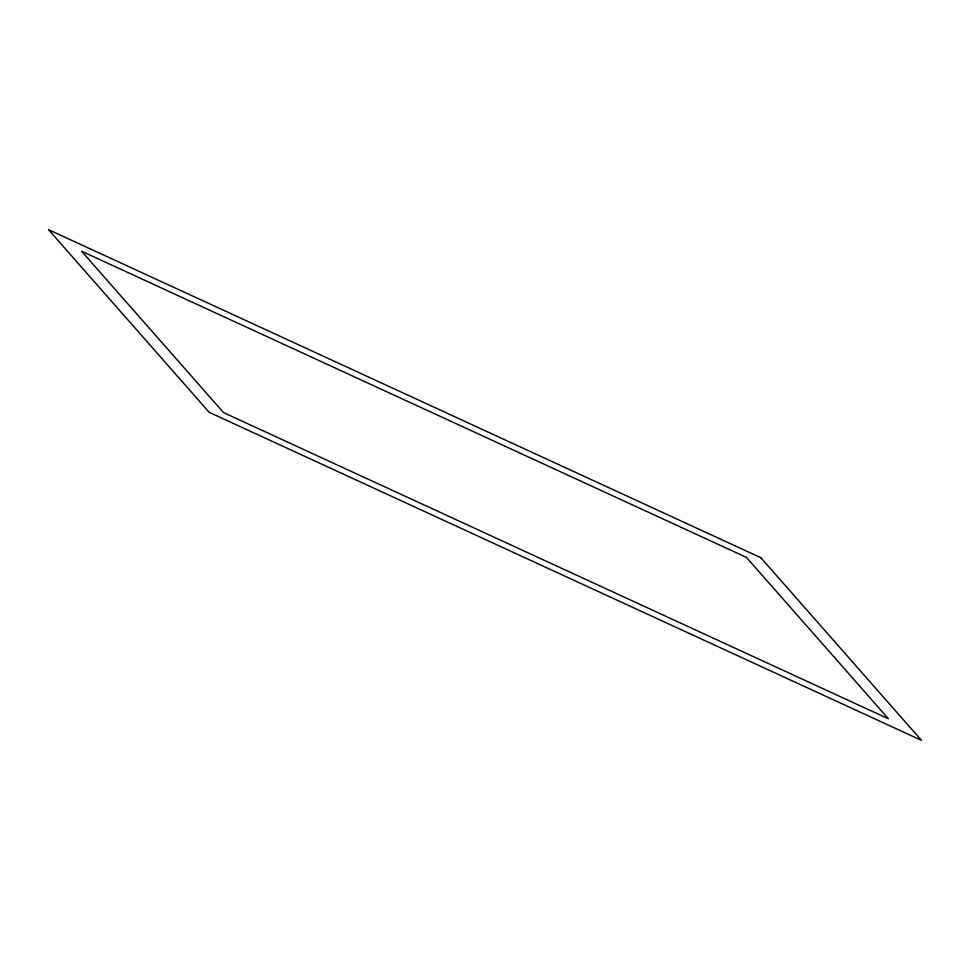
<?xml version="1.0" encoding="UTF-8"?>
<svg xmlns="http://www.w3.org/2000/svg" width="970" height="970" viewBox="0 0 970 970"><rect width="100%" height="100%" fill="white"/><g stroke="black" fill="none" stroke-linecap="round" stroke-linejoin="round"><path stroke-width="1.45" d="M760.819 557.689L48.5 229.635L209.18 412.311L921.5 740.365L760.819 557.689M746.476 557.41L81.565 251.194L223.524 412.589L888.435 718.806L746.476 557.41"/></g></svg>
